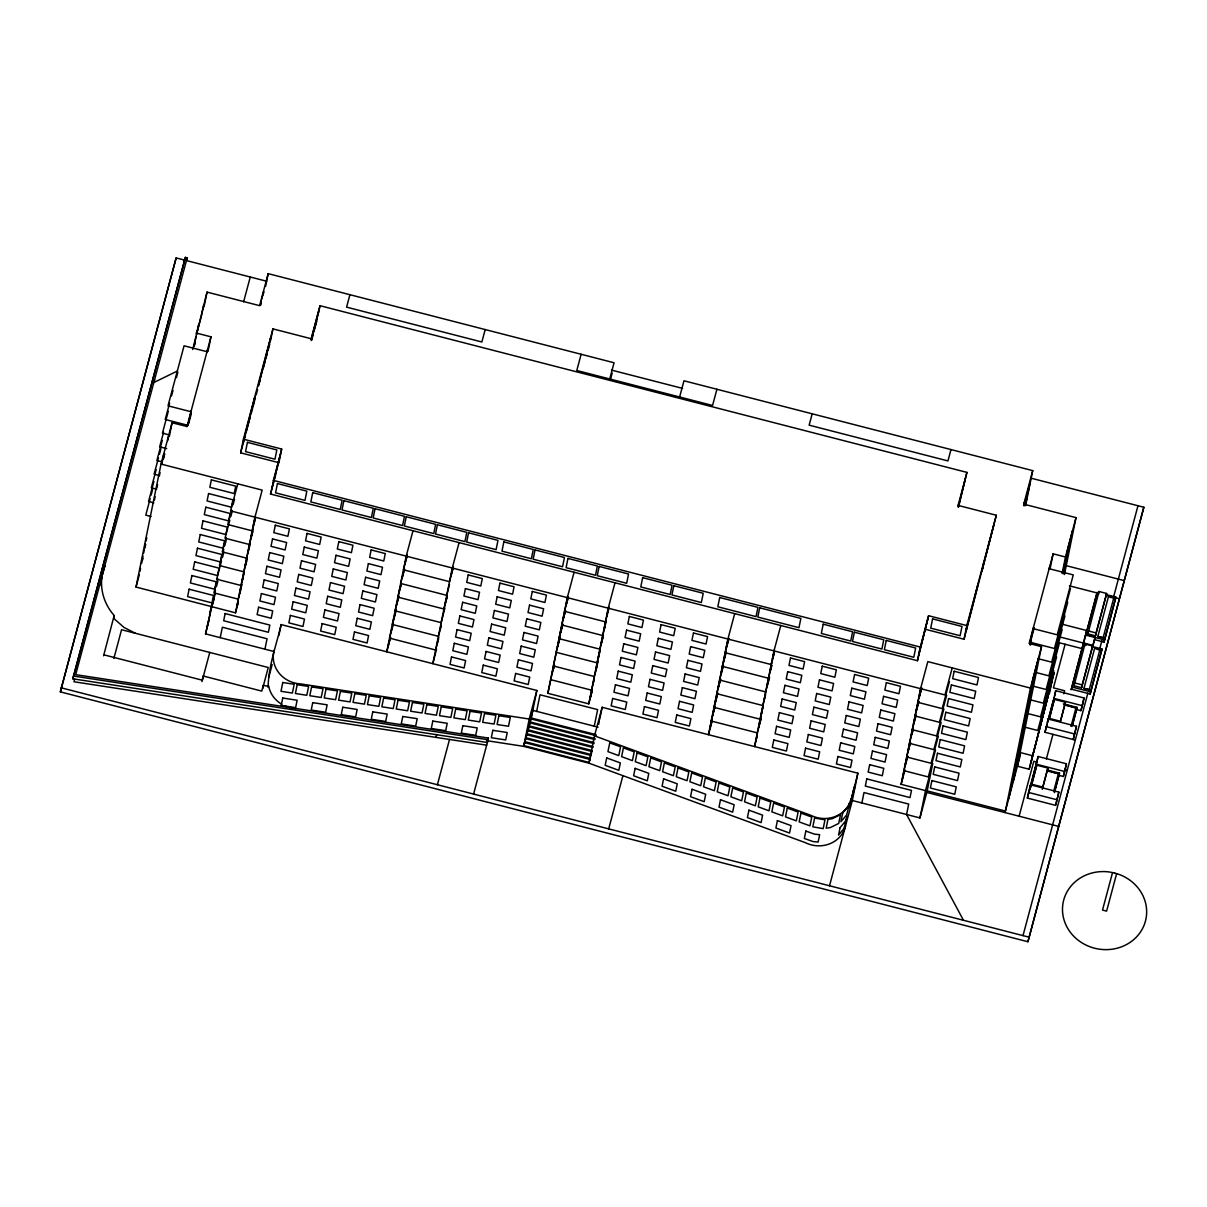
<?xml version="1.0" encoding="UTF-8"?>
<svg xmlns="http://www.w3.org/2000/svg" width="1207" height="1207" viewBox="0 0 1207 1207"><rect width="100%" height="100%" fill="white"/><g stroke="black" fill="none" stroke-linecap="round" stroke-linejoin="round"><path stroke-width="1.5" d="M486.527 740.645L523.672 746.348L531.336 717.697L536.859 690.479L281.125 624.577C276.358 645.217 268.407 666.113 268.12 687.387M1030.567 478.063L1143.844 507.242L1027.926 941.747L60.35 691.867L176.147 257.921L266.641 281.231M187.176 257.83L75.694 674.653L488.397 738.065L487.387 742.501L72.842 678.802L185.38 257.363L187.176 257.83L186.602 260.606M176.147 257.921L60.35 691.867M154.587 379.677L154.013 382.453L177.354 371.032M185.38 257.363L72.842 678.802M100.966 585.033A54.315 50.03 11.5 0 1 104.24 568.603L104.798 565.827A54.315 50.03 11.5 0 0 114.182 615.525L113.624 618.301L124.034 627.459L135.38 633.268M238.382 602.006L235.486 612.824L136.014 587.055L161.029 464.061L172.103 422.646M139.921 571.439L140.57 568.256M142.381 559.354L143.03 556.186M143.678 553.002L144.312 549.819M144.84 547.284L145.489 544.101M146.122 540.917L146.771 537.749M154.466 499.924L155.115 496.741M156.925 487.839L157.574 484.671M159.384 475.769L160.033 472.586M161.844 463.684L163.775 454.164M167.728 440.54L168.693 435.772M169.327 436.315L172.073 422.767L186.994 426.493M192.728 349.517L207.031 292.109L259.611 305.658L268.18 273.642L614.076 362.764L609.731 378.983M194.055 346.5L196.002 336.964M198.461 324.894L196.515 334.414L200.981 317.713M201.433 316.038L203.696 304.918M204.028 306.789L207.031 292.109M187.99 424.849L191.355 410.546M207.212 352.112L207.921 348.612L206.955 352.248M208.011 351.418L210.969 336.828L196.092 332.996M261.3 300.981L260.38 305.507L261.195 302.429M263.141 294.795L263.76 291.792M265.585 286.406L268.18 273.642M243.437 439.182L281.669 449.034L278.892 462.703L240.661 452.851L243.437 439.182L272.948 328.877L311.165 338.729L320.006 305.703L966.928 472.39L958.569 506.91M242.984 443.15L254.903 396.801L253.395 404.224M273.793 651.463L205.537 633.871L215.434 590.314M206.835 628.319L210.44 612.658M211.497 605.386L209.611 614.65L215.404 593.029M269.025 345.79L270.534 338.382L258.6 384.731L268.542 347.571M270.504 340.827L272.948 328.877M202.716 678.802L203.274 676.026L261.768 691.098L263.277 685.455L268.889 686.315L269.086 687.93A28.183 25.966 11.5 0 0 281.865 704.345M220.232 637.658L222.36 627.233L267.064 638.759L264.937 649.17M235.486 612.824L254.949 517.154L262.175 490.117L161.029 464.061M238.352 599.547L236.783 607.272L238.232 601.871M241.46 584.339L239.574 593.603L241.973 584.595M243.92 572.224L242.351 579.933L244.282 572.737M246.696 558.554L245.127 566.279L247.058 559.067M247.918 552.61L249.789 543.346M252.263 531.216L250.694 538.941L253.108 529.933M255.356 516.008L253.47 525.271L255.401 518.059M925.814 629.39L964.046 639.242L966.822 625.573L928.59 615.721L917.441 660.712L270.504 494.025L281.669 449.034M311.24 339.635L318.497 311.798L317.29 317.728M318.618 312.538L320.006 305.703M263.277 685.455L262.719 688.246L268.256 667.516L121.56 629.722L113.88 658.418M278.892 635.516L281.125 624.577M536.859 690.479L529.224 719.025L523.672 746.348L588.941 763.171L805.446 842.697A28.183 25.966 11.5 0 0 845.549 825.844M524.472 743.331L524.819 741.656L590.087 758.464L589.755 760.154M593.904 743.557L528.621 726.735L527.821 729.767L526.629 734.671L591.898 751.478L591.098 754.511L525.814 737.688L525.618 738.624L590.902 755.446L590.087 758.464M527.7 731.246L529.617 722.782L594.9 739.589M528.515 728.228L530.627 718.814L595.896 735.636M529.315 725.196L532.815 710.365L598.099 727.187M536.617 711.466L540.012 694.779L597.646 709.625L594.251 726.312M592.154 691.143L588.76 703.847L547.842 693.301L567.305 597.631L574.094 572.239M551.026 678.485L547.842 693.301M551.931 674.079L553.5 666.37M556.276 652.7L553.409 665.977L594.327 676.508L596.756 667.441M561.843 625.362L560.274 633.087L562.673 624.079L558.962 638.639L599.879 649.185L602.791 638.292M564.62 611.693L563.05 619.417L564.982 612.205M565.827 605.748L567.712 596.484M588.76 703.847L608.222 608.177L615.012 582.785M591.958 689.031L590.072 698.295L591.988 691.083M592.848 684.625L594.417 676.901M597.51 661.692L595.624 670.956L598.038 661.949M600.286 648.023L598.4 657.302L600.332 650.09M602.761 635.908L601.192 643.633L603.123 636.421M605.854 620.7L603.968 629.963L606.382 620.956M606.744 616.294L608.63 607.03M588.941 763.171L594.508 735.848L602.142 707.287L857.875 773.189L852.323 800.513L829.526 885.772M591.898 751.478L592.094 750.543L526.81 733.72L527.625 730.703L592.909 747.525L593.09 746.575L527.821 729.767M598.657 724.381L599.366 720.956M599.713 719.251L602.142 707.287M711.647 719.87L709.761 729.134L712.16 720.126M714.423 706.201L712.537 715.464L714.951 706.457M715.313 701.795L716.883 694.085M719.976 678.862L718.09 688.141L720.504 679.119M722.767 665.208L720.881 674.472L723.28 665.464M723.657 660.802L725.226 653.078M728.002 639.408L726.433 647.133L728.364 639.921M755.838 741.007L757.408 733.283M760.501 718.074L758.615 727.338L761.029 718.331M763.277 704.405L761.391 713.669L763.322 706.472M764.182 700L765.751 692.29M768.844 677.067L766.958 686.345L769.372 677.323M771.62 663.412L769.734 672.676L771.665 665.464M774.396 649.743L772.51 659.007L774.441 651.795M853.847 788.563L849.321 807.634L857.875 773.189M854.435 786.391L852.64 795.202L855.386 784.927M861.873 802.987L864.001 792.561L908.69 804.073L906.578 814.499L963.473 920.277M917.441 660.712L920.217 647.043L273.295 480.356M927.821 619.085L918.648 655.145M925.513 790.615L901.116 784.324L920.579 688.654L927.821 661.617L1030.431 688.065L1005.401 811.059L927.187 790.902L932.739 763.578L925.513 790.615L919.96 817.939L852.323 800.513M902.429 778.771L903.998 771.047M907.091 755.838L905.205 765.102L907.619 756.095M909.867 742.184L907.981 751.448L910.395 742.426M910.772 737.779L912.341 730.054M915.434 714.846L913.548 724.109L915.962 715.102M918.21 701.176L916.324 710.44L918.738 701.433M920.685 689.061L919.115 696.771L921.514 687.764M958.177 506.321L958.78 503.364M965.434 478.485L958.222 507.227M967.878 622.118L966.369 629.541L978.289 583.192M983.494 563.699L981.985 571.107L993.919 524.773M966.928 472.39L958.102 505.401L996.318 515.253L964.046 639.242M1023.642 505.703L1024.275 502.61M1025.633 505.507L1032.724 470.624L683.977 380.778L679.632 396.997M1029.812 643.422L1033.554 627.368M1049.396 568.95L1050.105 565.434L1049.139 569.085M1050.135 568.542L1053.123 553.817L1065.479 557L1062.115 573.566M1008.69 798.566L1018.648 755.386L1011.466 784.897M1019.809 743.889L1026.991 714.393L1017.018 757.558L1024.2 728.062M1028.153 702.896L1035.319 673.385L1025.362 716.566L1032.543 687.055M1013.608 780.175L1015.856 769.055M1053.123 553.817L1029.149 643.467L1041.505 646.65L1017.395 766.204L1029.164 769.236L1054.073 672.827L1029.164 769.236M1063.895 573.853L1064.544 570.67M1067.335 557L1063.729 573.144M1064.438 574.532L1076.01 517.622L1023.762 504.149L1032.724 470.624M1030.974 762.477L1051.976 680.974L1049.486 693.256M1058.856 792.094L1055.657 805.371L1027.383 798.083L1028.53 792.441L1030.567 784.806L1058.856 792.094L1055.778 804.782M1030.567 784.806L1029.42 790.464L1038.141 756.502L1066.415 763.79L1065.268 769.447L1067.32 769.96M1034.957 769.779L1038.141 756.502M1042.32 789.363L1047.872 768.044L1036.768 765.193L1031.095 787.085M1075.301 740.087L1044.975 732.287L1048.174 719.01L1076.448 726.297L1073.385 738.986M1048.174 719.01L1047.585 721.877L1053.123 701.192M1052.549 703.968L1055.733 690.691L1084.022 697.978L1082.875 703.636M1054.586 696.348L1055.733 690.691M1060.38 721.816L1065.479 702.248L1054.375 699.381L1049.17 719.553M1096.65 594.447L1097.088 592.26L1071.197 689.74L1086.677 630.522L1060.802 623.853M1074.004 685.772L1074.577 682.906L1082.196 684.867L1081.623 687.734L1074.004 685.772L1085.138 643.406L1092.757 645.368L1081.623 687.734M1086.677 630.522L1085.531 636.164L1096.529 595.036M1058.388 773.778L1047.404 770.338M1084.565 646.273L1085.138 643.406M1054.45 792.607L1059.505 773.189L1047.51 770.096M1087.884 633.856L1088.473 630.989L1096.077 632.951L1095.503 635.817L1087.884 633.856L1099.034 591.505L1106.653 593.467L1095.503 635.817M1027.926 941.747L1143.844 507.242M1098.445 594.372L1099.034 591.505M1065.012 704.526L1075.995 707.966L1064.046 704.888M1072.51 725.075L1077.112 707.377L1063.397 703.847M1059.067 775.377L1063.352 776.478L1066.415 763.79M1073.264 739.574L1076.448 726.297M1083.977 688.337L1089.227 689.695L1083.977 688.337L1094.658 648.265L1099.803 650.211M1092.576 647.269L1095.187 636.889L1085.772 634.46M1076.659 709.565L1080.944 710.667L1084.022 697.978M1097.857 636.436L1103.123 637.779L1097.857 636.436L1108.539 596.349L1113.805 597.706L1110.168 597.39M1071.318 689.152L1090.147 693.995L1102.036 649.019L1092.622 646.59M1102.036 649.019L1090.147 693.995M1094.613 639.665L1104.028 642.094L1115.917 597.103L1105.642 594.463M1115.917 597.103L1104.028 642.094M74.683 679.088L73.974 681.759L486.662 745.172M169.599 403.108L165.223 419.478L188.156 425.392M171.545 395.836L173.008 390.389M176.418 377.655L177.882 372.194M168.286 411.331L162.447 433.147L169.508 434.973M103.591 655.778L114.182 615.525M163.564 432.272L159.671 446.816L166.717 448.642M162.236 440.48L156.88 460.486L162.176 461.843M158.479 457.785L154.104 474.155L159.399 475.513M159.46 454.149L160.908 448.687M156.186 469.629L151.328 487.809L156.623 489.182M153.893 481.472L148.552 501.478L153.832 502.851M150.136 498.778L145.76 515.148L151.056 516.505M151.116 495.142L152.58 489.68M163.307 458.6L164.65 453.576M163.232 459.475L164.574 454.451M194.191 346.409L195.081 343.075M144.765 548.159L145.655 544.81M141.536 563.488L142.879 558.479M136.014 587.055L139.378 574.487M186.964 426.599L210.969 336.828M188.654 423.582L191.294 413.714M243.633 301.78L250.256 277.007M261.602 299.472L263.654 291.822M243.452 441.385L251.494 411.3M240.661 452.851L245.489 434.761M246.469 431.155L250.332 416.687M251.297 413.066L255.175 398.597M256.14 394.991L257.589 389.559M258.554 385.938L260.003 380.522M263.382 367.863L264.846 362.432M265.812 358.811L267.26 353.395M268.226 349.774L269.674 344.342M237.794 483.841L230.552 510.878L944.975 694.945L952.202 667.909M231.638 510.123L227.776 524.532L252.172 530.824L255.069 520.006M233.087 504.707L234.52 499.306M229.813 520.187L225 538.201L249.396 544.493L252.761 531.88M230.778 516.581L232.227 511.165M226.071 537.447L222.224 551.871L246.605 558.162L250.317 543.603M223.778 549.321L219.433 565.54L243.829 571.816L246.726 561.014M224.743 545.715L226.192 540.298M221.469 561.18L216.656 579.209L241.053 585.486L242.969 578.274M222.435 557.574L223.883 552.172M217.728 578.455L213.88 592.878L238.262 599.155L240.676 590.148M216.4 586.708L217.848 581.306M212.688 604.194L214.046 599.125M205.537 633.871L209.249 619.312M203.274 676.026L202.173 680.16L103.681 654.782M201.946 681.623L209.762 652.444M273.235 481.05L280.416 454.179M271.726 488.473L279.39 459.807M311.285 340.54L316.988 319.221M270.504 494.025L275.634 474.879M311.647 340.223L313.035 335.003M313.971 331.533L316.762 321.107M349.924 294.704L346.605 307.136L481.865 341.988L485.199 329.556M268.784 677.248L272.163 664.574M413.005 530.733L406.216 556.125L386.753 651.795L390.63 637.281M404.737 564.242L407.151 555.235M407.317 555.295L403.44 569.795L449.517 581.668L453.394 567.154M404.36 568.904L400.649 583.464L446.741 595.338L449.487 584.384M402.323 577.61L404.586 569.146M399.17 591.581L401.101 584.369M401.267 584.429L397.872 597.133L443.95 609.007L447.344 596.303M396.394 605.25L398.808 596.243M398.974 596.288L395.096 610.802L441.174 622.676L444.885 608.102M396.032 609.897L392.32 624.457L438.397 636.33L441.309 625.452M392.728 623.31L396.243 610.154M390.842 632.574L393.241 623.566M393.407 623.627L389.529 638.126L435.606 650L438.518 639.122M388.05 646.243L390.465 637.236M459.082 542.607L452.293 567.999L432.83 663.669L436.542 649.11M450.815 576.116L453.228 567.109M445.262 603.455L447.178 596.243M439.695 630.778L441.143 625.377M436.919 644.447L438.835 637.251M435.953 737.386L436.662 734.716M437.402 784.746L449.517 739.469M581.14 354.27L576.795 370.504L712.568 405.477L716.913 389.257M488.397 738.065L487.945 739.725L73.416 676.026M473.597 794.07L487.824 740.842M610.259 380.265L612.16 373.189M568.241 596.741L564.529 611.3L605.446 621.846L609.158 607.287M566.641 603.756L568.452 596.982M565.63 610.455L561.753 624.97L602.67 635.516L605.084 626.448M559.731 636.164L557.483 646.756L559.897 637.749M560.636 632.785L562.9 624.321M560.063 637.794L556.186 652.308L597.103 662.839L599.049 655.597M554.345 665.072L550.618 679.632L591.551 690.178L594.297 679.224M553.651 668.708L554.556 665.313M608.69 828.877L622.918 775.648M734.701 613.624L727.912 639.016L708.449 734.686L712.326 720.172M729.058 638.367L725.135 652.685L771.213 664.559L774.125 653.681M726.071 651.795L722.359 666.355L768.437 678.228L771.831 665.525M723.566 662.19L725.829 653.726M723.461 665.51L719.568 680.024L765.66 691.898L769.538 677.383M720.67 679.179L716.792 693.678L762.869 705.552L765.615 694.598M717.727 692.788L714.016 707.347L760.093 719.221L762.039 711.964M714.77 704.873L717.033 696.424M715.117 706.502L711.24 721.017L757.317 732.89L761.195 718.376M812.19 413.805L809.143 425.166L947.948 460.923L950.98 449.562M780.793 625.498L773.989 650.89L754.526 746.56L757.287 735.606M920.156 647.737L928.59 615.721M921.665 687.915L917.803 702.323L942.199 708.615L949.426 681.578M919.025 698.159L921.288 689.71M918.889 701.569L915.027 715.992L939.423 722.284L946.65 695.247M916.098 715.238L912.251 729.662L936.632 735.938L943.874 708.901M913.171 728.772L909.459 743.331L933.856 749.607L941.083 722.571M912.039 734.082L912.945 730.703M910.546 742.577L906.683 757L931.08 763.277L938.307 736.24M907.755 756.246L903.907 770.654L928.289 776.946L935.531 749.909M901.116 784.324L904.978 769.9M966.822 625.573L996.318 515.253M919.96 817.939L927.187 790.902M1024.305 504.722L1030.054 483.222M1024.698 504.33L1029.164 487.628M1024.879 505.839L1027.278 496.892M1026.025 502.61L1026.372 501.297M1029.797 644.674L1034.233 627.761M1030.476 645.051L1031.442 641.43M1030.431 688.065L1041.505 646.65M1065.479 557L1076.01 517.622M1004.993 812.567L1020.488 754.647M1070.488 588.563L1054.45 648.506L1030.34 642.29M1067.697 602.233L1051.674 662.16L1037.899 658.615M1064.921 615.902L1048.898 675.829L1035.123 672.284M1062.145 629.571L1046.122 689.499L1032.332 685.953M1059.369 643.24L1043.331 703.168L1029.556 699.607M1056.578 656.895L1040.555 716.837L1028.5 713.729M1053.802 670.564L1037.779 730.491L1023.989 726.946M1019.115 816.204L1033.796 761.33L1036.994 762.16M1065.102 644.251L1053.439 687.854L1064.619 690.736L1063.789 693.799M1030.446 785.953L1035.515 767.003M1027.383 798.083L1029.013 791.988M1044.975 732.287L1047.027 724.653M1047.48 722.933L1054.179 697.872M1036.768 765.193L1031.683 784.218L1042.788 787.085L1047.872 768.044M1054.375 699.381L1049.29 718.406L1060.38 721.273L1065.479 702.248M1046.378 758.931L1052.957 734.339M1053.771 791.083L1058.509 773.189M1071.016 726.418L1076.116 707.377M1082.196 684.867L1095.187 636.889M1096.077 632.951L1106.653 593.467M1054.435 792.139L1059.505 773.189M1072.042 726.327L1077.112 707.377M1063.352 776.478L1065.389 768.859M1080.944 710.667L1082.996 703.047M1023.008 935.621L1087.884 693.059M1099.486 649.653L1101.916 640.6M1113.518 597.193L1137.975 505.733M1089.227 689.695L1099.909 649.622M1103.123 637.779L1113.805 597.706M1112.537 872.616L1102.519 910.078L1106.608 911.134L1116.626 873.672M529.224 719.025L300.845 683.931A28.183 25.966 11.5 0 1 274.351 649.909M611.466 370.081L682.574 388.398M1065.57 565.495L1124.215 580.612M207 351.705L184.067 345.79L168.014 405.824L190.947 411.723M1049.155 568.693L1073.264 574.909L1057.241 634.837L1033.132 628.621M1069.417 585.833L1097.646 593.105M1106.472 595.383L1111.753 596.741M1114.981 597.571L1119.372 598.702M1085.651 635.048L1104.465 639.891M1059.188 636.783L1083.343 643.014M1083.328 643.572L1092.742 646.001M1083.207 644.161L1086.345 644.976M1058.071 642.441L1082.181 648.657M1071.771 686.964L1090.585 691.807M1053.696 698.325L1081.985 705.612M1046.122 726.629L1074.411 733.916M1020.187 752.534L1031.94 755.567M1036.104 764.137L1064.378 771.424M1048.144 771.137L1054.978 772.902M1028.53 792.441L1056.804 799.728M926.78 792.426L1058.494 826.357M530.808 717.878L596.092 734.686M529.813 721.831L595.096 738.654M528.817 725.799L594.085 742.622M524.623 742.592L589.906 759.414L589.091 762.432L523.823 745.609M61.18 687.809L1028.862 937.13M594.508 735.848L810.998 815.374A28.183 25.966 11.5 0 0 851.101 798.521M295.851 708.479A28.183 25.966 11.5 0 1 285.139 706.004M189.122 589.197L187.613 596.62L211.964 602.881L213.473 595.473L189.122 589.197M191.898 575.543L190.389 582.951L214.74 589.227L216.249 581.804L191.898 575.543M194.689 561.874L193.18 569.282L217.516 575.558L219.025 568.135L194.689 561.874M197.465 548.204L195.956 555.612L220.308 561.889L221.816 554.481L197.465 548.204M200.241 534.535L198.733 541.943L223.084 548.219L224.593 540.811L200.241 534.535M203.017 520.866L201.509 528.289L225.86 534.55L227.369 527.142L203.017 520.866M205.809 507.196L204.3 514.62L228.636 520.881L230.145 513.473L205.809 507.196M208.585 493.542L207.076 500.95L231.427 507.227L232.936 499.804L208.585 493.542M211.361 479.873L209.852 487.281L234.203 493.557L235.712 486.149L211.361 479.873M247.435 442.365L245.549 451.629L274.955 459.203L276.841 449.939L247.435 442.365M225.136 613.563L223.687 620.745L268.376 632.272L269.84 625.09L225.136 613.563M277.444 483.554L275.558 492.833L304.964 500.407L306.85 491.143L277.444 483.554M258.615 607.242L257.106 614.65L271.213 618.286L272.722 610.878L258.615 607.242M261.391 593.572L259.882 600.98L274.004 604.616L275.513 597.209L261.391 593.572M264.182 579.903L262.673 587.326L276.78 590.962L278.289 583.539L264.182 579.903M266.958 566.249L265.449 573.657L279.556 577.293L281.065 569.885L266.958 566.249M269.734 552.58L268.226 559.988L282.347 563.624L283.856 556.216L269.734 552.58M272.51 538.91L271.002 546.318L285.124 549.954L286.632 542.547L272.51 538.91M275.302 525.241L273.793 532.649L287.9 536.285L289.408 528.877L275.302 525.241M312.719 492.652L310.833 501.916L340.238 509.49L342.124 500.226L312.719 492.652M290.374 615.419L288.865 622.842L302.972 626.478L304.481 619.055L290.374 615.419M293.15 601.765L291.641 609.173L305.763 612.809L307.272 605.401L293.15 601.765M295.926 588.096L294.417 595.504L308.539 599.14L310.048 591.732L295.926 588.096M298.717 574.426L297.209 581.834L311.315 585.47L312.824 578.062L298.717 574.426M301.494 560.757L299.985 568.165L314.107 571.801L315.615 564.393L301.494 560.757M304.27 547.088L302.761 554.511L316.883 558.147L318.392 550.724L304.27 547.088M307.061 533.419L305.552 540.842L319.659 544.478L321.168 537.055L307.061 533.419M282.785 682.498L280.99 691.309L292.396 693.059L294.191 684.263L282.785 682.498M282.725 698.023L281.216 705.431L295.624 707.649L297.133 700.241L282.725 698.023M297.194 684.716L295.398 693.512L306.804 695.277L308.6 686.466L297.194 684.716M343.889 500.679L342.003 509.942L371.409 517.531L373.295 508.268L343.889 500.679M322.133 623.612L320.624 631.02L334.731 634.656L336.24 627.248L322.133 623.612M324.909 609.942L323.401 617.35L337.522 620.986L339.031 613.578L324.909 609.942M327.685 596.273L326.177 603.681L340.299 607.317L341.807 599.909L327.685 596.273M330.477 582.604L328.968 590.027L343.075 593.663L344.583 586.24L330.477 582.604M333.253 568.935L331.744 576.358L345.866 579.994L347.36 572.571L333.253 568.935M336.029 555.28L334.52 562.688L348.642 566.324L350.151 558.916L336.029 555.28M338.82 541.611L337.311 549.019L351.418 552.655L352.927 545.247L338.82 541.611M311.602 686.934L309.807 695.73L321.213 697.48L323.008 688.684L311.602 686.934M312.734 702.64L311.225 710.048L325.634 712.266L327.142 704.843L312.734 702.64M326.011 689.152L324.215 697.948L335.621 699.698L337.417 690.902L326.011 689.152M375.06 508.72L373.174 517.984L402.58 525.558L404.466 516.294L375.06 508.72M340.404 691.355L338.624 700.166L350.03 701.916L351.81 693.105L340.404 691.355M354.481 631.94L352.972 639.348L367.079 642.984L368.588 635.576L354.481 631.94M357.257 618.271L355.748 625.694L369.87 629.33L371.379 621.907L357.257 618.271M360.033 604.601L358.524 612.024L372.646 615.661L374.155 608.237L360.033 604.601M362.824 590.947L361.315 598.355L375.422 601.991L376.931 594.583L362.824 590.947M365.6 577.278L364.092 584.686L378.198 588.322L379.707 580.914L365.6 577.278M368.376 563.609L366.868 571.017L380.99 574.653L382.498 567.245L368.376 563.609M371.153 549.939L369.659 557.347L383.766 560.999L385.274 553.575L371.153 549.939M342.758 707.242L341.249 714.665L355.658 716.867L357.151 709.46L342.758 707.242M354.813 693.572L353.032 702.368L364.439 704.134L366.219 695.323L354.813 693.572M369.221 695.79L367.441 704.586L378.847 706.336L380.627 697.54L369.221 695.79M406.231 516.747L404.345 526.011L433.751 533.585L435.636 524.321L406.231 516.747M372.767 711.858L371.258 719.266L385.667 721.484L387.175 714.076L372.767 711.858M383.63 698.008L381.85 706.804L393.241 708.554L395.036 699.758L383.63 698.008M398.038 700.211L396.243 709.022L407.649 710.772L409.445 701.961L398.038 700.211M437.402 524.773L435.516 534.037L464.921 541.626L466.807 532.347L437.402 524.773M402.776 716.475L401.267 723.883L415.676 726.101L417.184 718.678L402.776 716.475M412.447 702.429L410.652 711.225L422.058 712.99L423.853 704.179L412.447 702.429M426.856 704.647L425.06 713.443L436.466 715.193L438.262 706.397L426.856 704.647M468.572 532.815L466.687 542.079L496.092 549.653L497.978 540.389L468.572 532.815M432.8 721.077L431.291 728.5L445.7 730.703L447.209 723.295L432.8 721.077M441.264 706.849L439.469 715.66L450.875 717.411L452.67 708.615L441.264 706.849M451.524 656.94L450.015 664.363L464.122 667.999L465.63 660.576L451.524 656.94M454.3 643.271L452.791 650.694L466.898 654.33L468.407 646.907L454.3 643.271M457.076 629.616L455.567 637.024L469.689 640.661L471.198 633.253L457.076 629.616M459.852 615.947L458.343 623.355L472.465 626.991L473.974 619.583L459.852 615.947M462.643 602.278L461.134 609.686L475.241 613.322L476.75 605.914L462.643 602.278M465.419 588.609L463.91 596.017L478.032 599.653L479.526 592.245L465.419 588.609M468.195 574.939L466.687 582.362L480.808 585.999L482.317 578.575L468.195 574.939M455.673 709.067L453.877 717.878L465.283 719.628L467.079 710.817L455.673 709.067M462.809 725.694L461.3 733.102L475.709 735.319L477.218 727.912L462.809 725.694M503.862 541.898L501.976 551.161L531.382 558.735L533.268 549.472L503.862 541.898M470.081 711.285L468.286 720.081L479.692 721.846L481.487 713.035L470.081 711.285M483.268 665.132L481.759 672.54L495.881 676.176L497.39 668.769L483.268 665.132M486.059 651.463L484.55 658.871L498.657 662.507L500.166 655.099L486.059 651.463M488.835 637.794L487.326 645.202L501.448 648.838L502.957 641.43L488.835 637.794M491.611 624.125L490.102 631.533L504.224 635.169L505.733 627.761L491.611 624.125M494.402 610.455L492.894 617.878L507 621.514L508.509 614.091L494.402 610.455M497.178 596.801L495.67 604.209L509.776 607.845L511.285 600.437L497.178 596.801M499.954 583.132L498.446 590.54L512.568 594.176L514.076 586.768L499.954 583.132M484.49 713.503L482.694 722.299L494.101 724.049L495.881 715.253L484.49 713.503M492.818 730.31L491.324 737.718L505.718 739.936L507.227 732.528L492.818 730.31M498.883 715.706L497.103 724.517L508.509 726.267L510.289 717.471L498.883 715.706M535.033 549.924L533.147 559.203L562.553 566.777L564.438 557.513L535.033 549.924M515.615 673.461L514.107 680.869L528.228 684.505L529.737 677.097L515.615 673.461M518.407 659.791L516.898 667.199L531.005 670.836L532.513 663.428L518.407 659.791M521.183 646.122L519.674 653.545L533.796 657.181L535.289 649.758L521.183 646.122M523.959 632.468L522.45 639.876L536.572 643.512L538.081 636.104L523.959 632.468M526.75 618.799L525.241 626.207L539.348 629.843L540.857 622.435L526.75 618.799M529.526 605.129L528.017 612.537L542.124 616.173L543.633 608.766L529.526 605.129M532.302 591.46L530.793 598.868L544.915 602.504L546.424 595.096L532.302 591.46M567.969 558.419L566.083 567.682L595.489 575.256L597.374 565.992L567.969 558.419M599.14 566.445L597.254 575.709L626.659 583.283L628.545 574.019L599.14 566.445M612.658 698.461L611.149 705.869L625.271 709.505L626.78 702.097L612.658 698.461M615.434 684.791L613.925 692.215L628.047 695.851L629.556 688.428L615.434 684.791M618.225 671.137L616.717 678.545L630.823 682.181L632.332 674.773L618.225 671.137M621.002 657.468L619.493 664.876L633.615 668.512L635.123 661.104L621.002 657.468M623.778 643.799L622.269 651.207L636.391 654.843L637.899 647.435L623.778 643.799M626.569 630.129L625.06 637.537L639.167 641.173L640.676 633.766L626.569 630.129M629.345 616.46L627.836 623.883L641.943 627.519L643.452 620.096L629.345 616.46M642.652 577.655L640.766 586.934L670.187 594.508L672.058 585.244L642.652 577.655M606.683 757.905L605.175 765.313L618.829 770.338L620.338 762.93L606.683 757.905M609.746 742.848L607.951 751.659L618.769 755.627L620.564 746.816L609.746 742.848M623.4 747.872L621.62 756.668L632.423 760.636L634.218 751.84L623.4 747.872M644.417 706.638L642.909 714.061L657.03 717.697L658.539 710.289L644.417 706.638M647.193 692.984L645.685 700.392L659.807 704.028L661.315 696.62L647.193 692.984M649.985 679.315L648.476 686.723L662.583 690.359L664.091 682.951L649.985 679.315M652.761 665.645L651.252 673.053L665.374 676.689L666.868 669.282L652.761 665.645M655.537 651.976L654.028 659.399L668.15 663.035L669.659 655.612L655.537 651.976M658.328 638.307L656.819 645.73L670.926 649.366L672.435 641.943L658.328 638.307M661.104 624.653L659.595 632.061L673.702 635.697L675.211 628.289L661.104 624.653M637.055 752.881L635.274 761.692L646.077 765.66L647.872 756.849L637.055 752.881M635.138 768.361L633.63 775.769L647.284 780.793L648.793 773.37L635.138 768.361M673.823 585.697L671.937 594.96L701.342 602.534L703.228 593.271L673.823 585.697M650.724 757.905L648.928 766.701L659.746 770.67L661.527 761.873L650.724 757.905M664.378 762.915L662.583 771.726L673.4 775.694L675.196 766.883L664.378 762.915M663.594 778.817L662.085 786.225L675.739 791.234L677.248 783.826L663.594 778.817M676.765 714.982L675.256 722.389L689.378 726.026L690.887 718.618L676.765 714.982M679.541 701.312L678.032 708.72L692.154 712.356L693.663 704.948L679.541 701.312M682.332 687.643L680.823 695.066L694.93 698.702L696.439 691.279L682.332 687.643M685.108 673.974L683.6 681.397L697.706 685.033L699.215 677.61L685.108 673.974M687.884 660.32L686.376 667.727L700.498 671.364L702.006 663.956L687.884 660.32M690.66 646.65L689.167 654.058L703.274 657.694L704.782 650.286L690.66 646.65M693.452 632.981L691.943 640.389L706.05 644.025L707.558 636.617L693.452 632.981M678.032 767.939L676.237 776.735L687.055 780.703L688.85 771.907L678.032 767.939M719.704 597.51L717.818 606.774L756.05 616.626L757.936 607.362L719.704 597.51M691.686 772.948L689.906 781.759L700.709 785.727L702.504 776.931L691.686 772.948M692.049 789.257L690.54 796.68L704.194 801.689L705.703 794.281L692.049 789.257M705.356 777.972L703.56 786.768L714.378 790.736L716.158 781.94L705.356 777.972M719.01 782.981L717.214 791.792L728.032 795.76L729.813 786.964L719.01 782.981M720.488 799.713L718.995 807.121L732.649 812.145L734.158 804.737L720.488 799.713M759.701 607.815L757.815 617.079L798.974 627.685L800.86 618.422L759.701 607.815M732.664 788.005L730.869 796.801L741.686 800.784L743.482 791.973L732.664 788.005M746.318 793.014L744.538 801.825L755.341 805.793L757.136 796.997L746.318 793.014M748.943 810.169L747.435 817.577L761.104 822.601L762.613 815.178L748.943 810.169M759.972 798.038L758.192 806.834L768.995 810.817L770.79 802.006L759.972 798.038M773.808 739.982L772.299 747.389L786.406 751.026L787.915 743.618L773.808 739.982M776.584 726.312L775.075 733.735L789.197 737.371L790.706 729.948L776.584 726.312M779.36 712.643L777.851 720.066L791.973 723.702L793.482 716.279L779.36 712.643M782.151 698.989L780.642 706.397L794.749 710.033L796.258 702.625L782.151 698.989M784.927 685.32L783.418 692.727L797.54 696.364L799.034 688.956L784.927 685.32M787.703 671.65L786.195 679.058L800.316 682.694L801.825 675.286L787.703 671.65M790.494 657.981L788.986 665.389L803.093 669.04L804.601 661.617L790.494 657.981M773.642 803.047L771.846 811.858L782.664 815.826L784.444 807.03L773.642 803.047M777.399 820.624L775.89 828.032L789.544 833.041L791.053 825.633L777.399 820.624M823.204 624.185L821.318 633.449L850.739 641.023L852.61 631.759L823.204 624.185M787.296 808.071L785.501 816.867L796.318 820.851L798.099 812.039L787.296 808.071M805.567 748.159L804.058 755.582L818.165 759.218L819.674 751.795L805.567 748.159M808.343 734.505L806.834 741.913L820.956 745.549L822.465 738.141L808.343 734.505M811.119 720.835L809.61 728.243L823.732 731.88L825.241 724.472L811.119 720.835M813.91 707.166L812.402 714.574L826.508 718.21L828.017 710.802L813.91 707.166M816.686 693.497L815.178 700.905L829.284 704.541L830.793 697.133L816.686 693.497M819.462 679.828L817.954 687.251L832.076 690.887L833.584 683.464L819.462 679.828M822.239 666.173L820.745 673.581L834.852 677.218L836.36 669.81L822.239 666.173M800.95 813.096L799.155 821.892L809.972 825.86L811.768 817.064L800.95 813.096M805.854 831.065L804.345 838.488L813.096 841.581L818.135 842.064L819.644 834.656L814.604 834.173L805.854 831.065M814.604 818.044L812.824 826.84L823.189 828.621L824.984 819.825L814.604 818.044M854.375 632.212L852.489 641.475L881.895 649.049L883.78 639.785L854.375 632.212M837.914 756.502L836.406 763.91L850.513 767.546L852.021 760.138L837.914 756.502M840.691 742.833L839.182 750.241L853.304 753.877L854.797 746.469L840.691 742.833M843.467 729.164L841.958 736.572L856.08 740.223L857.589 732.8L843.467 729.164M846.258 715.495L844.749 722.918L858.856 726.554L860.365 719.131L846.258 715.495M849.034 701.84L847.525 709.248L861.632 712.884L863.141 705.476L849.034 701.84M851.81 688.171L850.301 695.579L864.423 699.215L865.932 691.807L851.81 688.171M854.586 674.502L853.077 681.91L867.199 685.546L868.708 678.138L854.586 674.502M827.957 819.372L826.161 828.183L830.401 827.549L838.729 823.43L840.525 814.619L832.181 818.753L827.957 819.372M842.712 812.93L840.917 821.741L846.65 814.981L849.743 802.746L848.446 806.185L842.712 812.93M840.072 827.67L838.563 835.078L843.874 828.651L847.178 816.46L845.383 821.243L840.072 827.67M886.255 640.419L884.369 649.698L913.774 657.272L915.66 648.008L886.255 640.419M866.777 778.892L865.313 786.074L910.018 797.586L911.481 790.404L866.777 778.892M869.674 764.68L868.165 772.088L882.272 775.724L883.78 768.316L869.674 764.68M872.45 751.01L870.941 758.434L885.048 762.07L886.557 754.647L872.45 751.01M875.226 737.356L873.717 744.764L887.839 748.4L889.348 740.992L875.226 737.356M878.002 723.687L876.508 731.095L890.615 734.731L892.124 727.323L878.002 723.687M880.793 710.018L879.284 717.426L893.391 721.062L894.9 713.654L880.793 710.018M883.569 696.348L882.061 703.756L896.182 707.393L897.691 699.985L883.569 696.348M886.345 682.679L884.837 690.102L898.959 693.738L900.467 686.315L886.345 682.679M932.589 618.889L930.703 628.153L960.108 635.727L961.994 626.463L932.589 618.889M931.91 780.582L930.401 788.005L954.752 794.266L956.261 786.858L931.91 780.582M934.701 766.913L933.192 774.336L957.528 780.597L959.037 773.189L934.701 766.913M937.477 753.259L935.968 760.666L960.319 766.943L961.828 759.52L937.477 753.259M940.253 739.589L938.744 746.997L963.095 753.274L964.604 745.866L940.253 739.589M943.029 725.92L941.52 733.328L965.872 739.604L967.38 732.196L943.029 725.92M945.82 712.251L944.312 719.659L968.648 725.935L970.156 718.527L945.82 712.251M948.596 698.581L947.088 706.004L971.439 712.266L972.948 704.858L948.596 698.581M951.372 684.927L949.864 692.335L974.215 698.612L975.724 691.189L951.372 684.927M954.164 671.258L952.655 678.666L976.991 684.942L978.5 677.519L954.164 671.258M1016.505 760.108L1014.242 771.228L1021.424 741.717L1016.505 760.108M1024.849 719.116L1022.585 730.22L1029.767 700.724L1024.849 719.116M1033.192 678.108L1030.929 689.227L1038.111 659.731L1033.192 678.108M1065.193 561.723L1062.929 572.842L1070.111 543.346L1065.193 561.723M1067.969 548.053L1065.706 559.173L1072.887 529.677L1067.969 548.053M1114.619 873.023L1109.203 871.967A42.215 38.896 11.5 0 0 1064.695 921.907A42.215 38.896 11.5 0 0 1133.645 939.68A42.215 38.896 11.5 0 0 1119.87 874.713L1114.619 873.023"/></g></svg>
